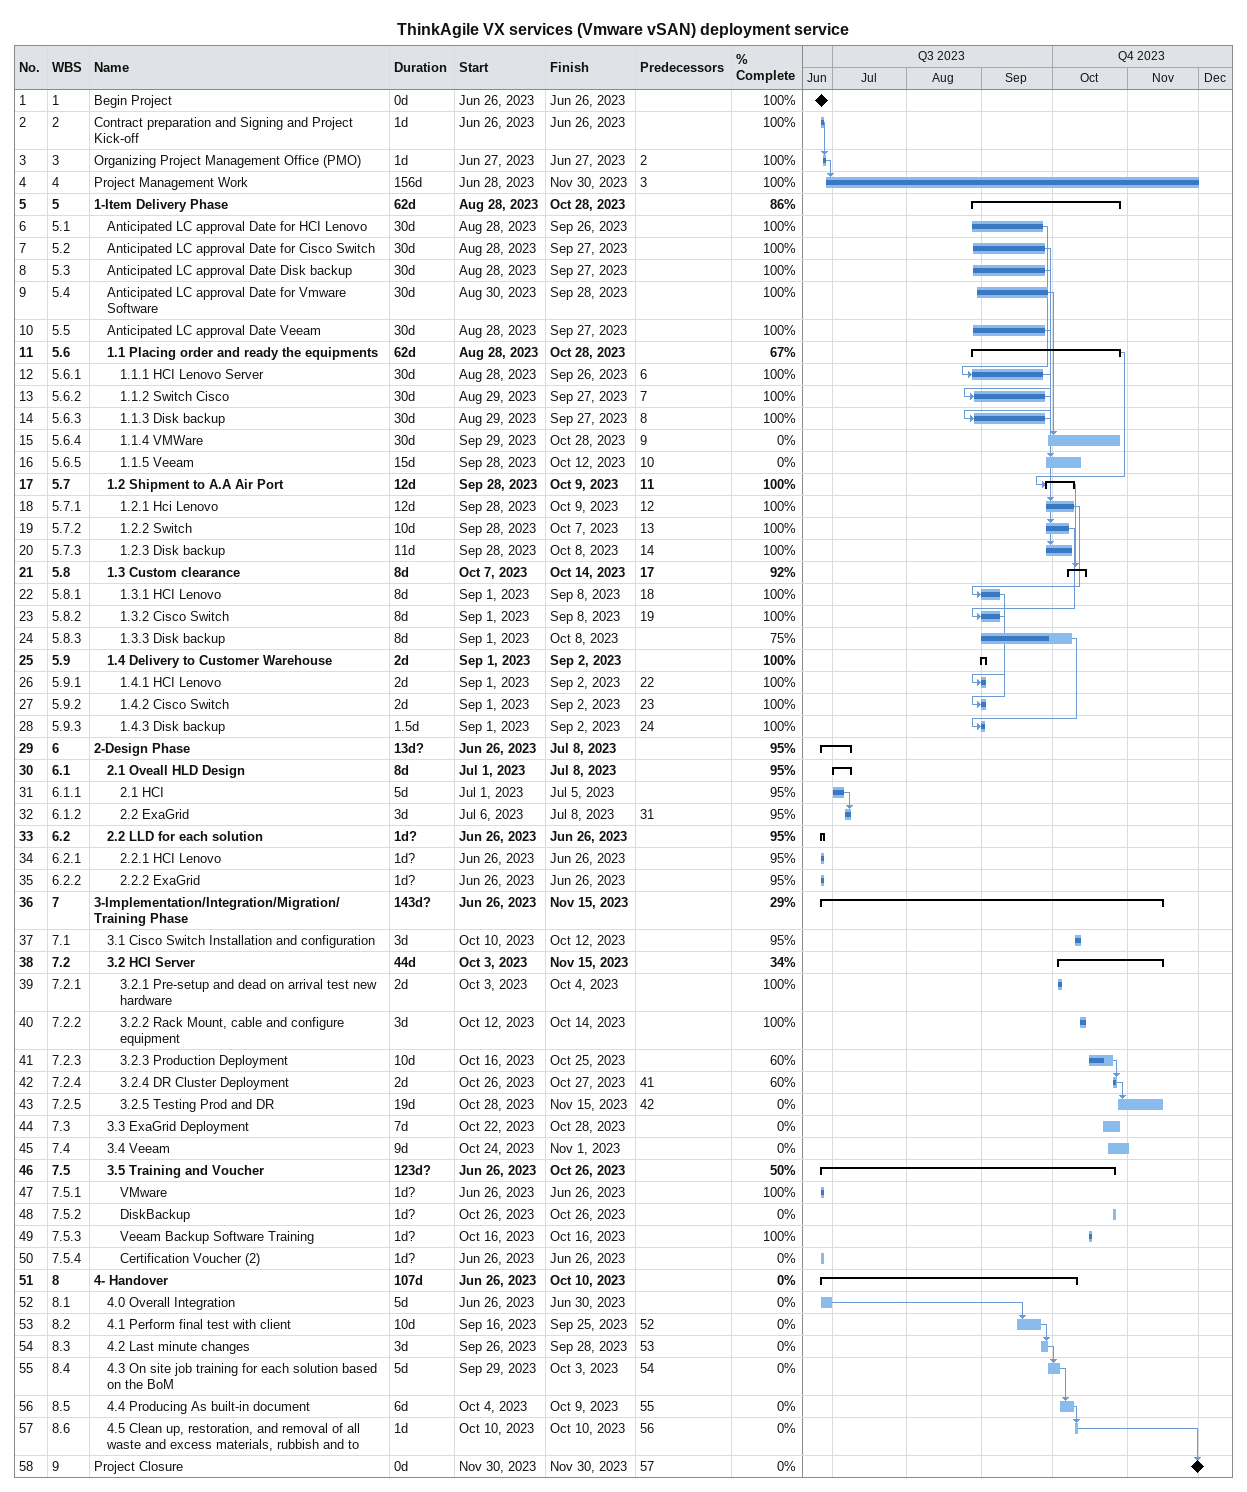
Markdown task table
ThinkAgile VX services (Vmware vSAN) deployment service

| ID | WBS | Task | Duration | Start | Finish | Predecessors | % complete |
|---|---|---|---|---|---|---|---|
| 1 | 1 | Begin Project | 0d | 2023-06-26 | 2023-06-26 |  | 100 |
| 2 | 2 | Contract preparation and Signing and Project Kick-off | 1d | 2023-06-26 | 2023-06-26 |  | 100 |
| 3 | 3 | Organizing Project Management Office (PMO) | 1d | 2023-06-27 | 2023-06-27 | 2 | 100 |
| 4 | 4 | Project Management Work | 156d | 2023-06-28 | 2023-11-30 | 3 | 100 |
| 5 | 5 | **1-Item Delivery Phase** | 62d | 2023-08-28 | 2023-10-28 |  | 86 |
| 6 | 5.1 | Anticipated LC approval Date for HCI Lenovo | 30d | 2023-08-28 | 2023-09-26 |  | 100 |
| 7 | 5.2 | Anticipated LC approval Date for Cisco Switch | 30d | 2023-08-28 | 2023-09-27 |  | 100 |
| 8 | 5.3 | Anticipated LC approval Date Disk backup | 30d | 2023-08-28 | 2023-09-27 |  | 100 |
| 9 | 5.4 | Anticipated LC approval Date for Vmware Software | 30d | 2023-08-30 | 2023-09-28 |  | 100 |
| 10 | 5.5 | Anticipated LC approval Date Veeam | 30d | 2023-08-28 | 2023-09-27 |  | 100 |
| 11 | 5.6 | **1.1 Placing order and ready the equipments** | 62d | 2023-08-28 | 2023-10-28 |  | 67 |
| 12 | 5.6.1 | 1.1.1 HCI Lenovo Server | 30d | 2023-08-28 | 2023-09-26 | 6 | 100 |
| 13 | 5.6.2 | 1.1.2 Switch Cisco | 30d | 2023-08-29 | 2023-09-27 | 7 | 100 |
| 14 | 5.6.3 | 1.1.3 Disk backup | 30d | 2023-08-29 | 2023-09-27 | 8 | 100 |
| 15 | 5.6.4 | 1.1.4 VMWare | 30d | 2023-09-29 | 2023-10-28 | 9 | 0 |
| 16 | 5.6.5 | 1.1.5 Veeam | 15d | 2023-09-28 | 2023-10-12 | 10 | 0 |
| 17 | 5.7 | **1.2 Shipment to A.A Air Port** | 12d | 2023-09-28 | 2023-10-09 | 11 | 100 |
| 18 | 5.7.1 | 1.2.1 Hci Lenovo | 12d | 2023-09-28 | 2023-10-09 | 12 | 100 |
| 19 | 5.7.2 | 1.2.2 Switch | 10d | 2023-09-28 | 2023-10-07 | 13 | 100 |
| 20 | 5.7.3 | 1.2.3 Disk backup | 11d | 2023-09-28 | 2023-10-08 | 14 | 100 |
| 21 | 5.8 | **1.3 Custom clearance** | 8d | 2023-10-07 | 2023-10-14 | 17 | 92 |
| 22 | 5.8.1 | 1.3.1 HCI Lenovo | 8d | 2023-09-01 | 2023-09-08 | 18 | 100 |
| 23 | 5.8.2 | 1.3.2 Cisco Switch | 8d | 2023-09-01 | 2023-09-08 | 19 | 100 |
| 24 | 5.8.3 | 1.3.3 Disk backup | 8d | 2023-09-01 | 2023-10-08 |  | 75 |
| 25 | 5.9 | **1.4 Delivery to Customer Warehouse** | 2d | 2023-09-01 | 2023-09-02 |  | 100 |
| 26 | 5.9.1 | 1.4.1 HCI Lenovo | 2d | 2023-09-01 | 2023-09-02 | 22 | 100 |
| 27 | 5.9.2 | 1.4.2 Cisco Switch | 2d | 2023-09-01 | 2023-09-02 | 23 | 100 |
| 28 | 5.9.3 | 1.4.3 Disk backup | 1.5d | 2023-09-01 | 2023-09-02 | 24 | 100 |
| 29 | 6 | **2-Design Phase** | 13d? | 2023-06-26 | 2023-07-08 |  | 95 |
| 30 | 6.1 | **2.1 Oveall HLD Design** | 8d | 2023-07-01 | 2023-07-08 |  | 95 |
| 31 | 6.1.1 | 2.1 HCI | 5d | 2023-07-01 | 2023-07-05 |  | 95 |
| 32 | 6.1.2 | 2.2 ExaGrid | 3d | 2023-07-06 | 2023-07-08 | 31 | 95 |
| 33 | 6.2 | **2.2 LLD for each solution** | 1d? | 2023-06-26 | 2023-06-26 |  | 95 |
| 34 | 6.2.1 | 2.2.1 HCI Lenovo | 1d? | 2023-06-26 | 2023-06-26 |  | 95 |
| 35 | 6.2.2 | 2.2.2 ExaGrid | 1d? | 2023-06-26 | 2023-06-26 |  | 95 |
| 36 | 7 | **3-Implementation/Integration/Migration/ Training Phase** | 143d? | 2023-06-26 | 2023-11-15 |  | 29 |
| 37 | 7.1 | 3.1 Cisco Switch Installation and configuration | 3d | 2023-10-10 | 2023-10-12 |  | 95 |
| 38 | 7.2 | **3.2 HCI Server** | 44d | 2023-10-03 | 2023-11-15 |  | 34 |
| 39 | 7.2.1 | 3.2.1 Pre-setup and dead on arrival test new hardware | 2d | 2023-10-03 | 2023-10-04 |  | 100 |
| 40 | 7.2.2 | 3.2.2 Rack Mount, cable and configure equipment | 3d | 2023-10-12 | 2023-10-14 |  | 100 |
| 41 | 7.2.3 | 3.2.3 Production Deployment | 10d | 2023-10-16 | 2023-10-25 |  | 60 |
| 42 | 7.2.4 | 3.2.4 DR Cluster Deployment | 2d | 2023-10-26 | 2023-10-27 | 41 | 60 |
| 43 | 7.2.5 | 3.2.5 Testing Prod and DR | 19d | 2023-10-28 | 2023-11-15 | 42 | 0 |
| 44 | 7.3 | 3.3 ExaGrid Deployment | 7d | 2023-10-22 | 2023-10-28 |  | 0 |
| 45 | 7.4 | 3.4 Veeam | 9d | 2023-10-24 | 2023-11-01 |  | 0 |
| 46 | 7.5 | **3.5 Training and Voucher** | 123d? | 2023-06-26 | 2023-10-26 |  | 50 |
| 47 | 7.5.1 | VMware | 1d? | 2023-06-26 | 2023-06-26 |  | 100 |
| 48 | 7.5.2 | DiskBackup | 1d? | 2023-10-26 | 2023-10-26 |  | 0 |
| 49 | 7.5.3 | Veeam Backup Software Training | 1d? | 2023-10-16 | 2023-10-16 |  | 100 |
| 50 | 7.5.4 | Certification Voucher (2) | 1d? | 2023-06-26 | 2023-06-26 |  | 0 |
| 51 | 8 | **4- Handover** | 107d | 2023-06-26 | 2023-10-10 |  | 0 |
| 52 | 8.1 | 4.0 Overall Integration | 5d | 2023-06-26 | 2023-06-30 |  | 0 |
| 53 | 8.2 | 4.1 Perform final test with client | 10d | 2023-09-16 | 2023-09-25 | 52 | 0 |
| 54 | 8.3 | 4.2 Last minute changes | 3d | 2023-09-26 | 2023-09-28 | 53 | 0 |
| 55 | 8.4 | 4.3 On site job training for each solution based on the BoM | 5d | 2023-09-29 | 2023-10-03 | 54 | 0 |
| 56 | 8.5 | 4.4 Producing As built-in document | 6d | 2023-10-04 | 2023-10-09 | 55 | 0 |
| 57 | 8.6 | 4.5 Clean up, restoration, and removal of all waste and excess materials, rubbish and to | 1d | 2023-10-10 | 2023-10-10 | 56 | 0 |
| 58 | 9 | Project Closure | 0d | 2023-11-30 | 2023-11-30 | 57 | 0 |
